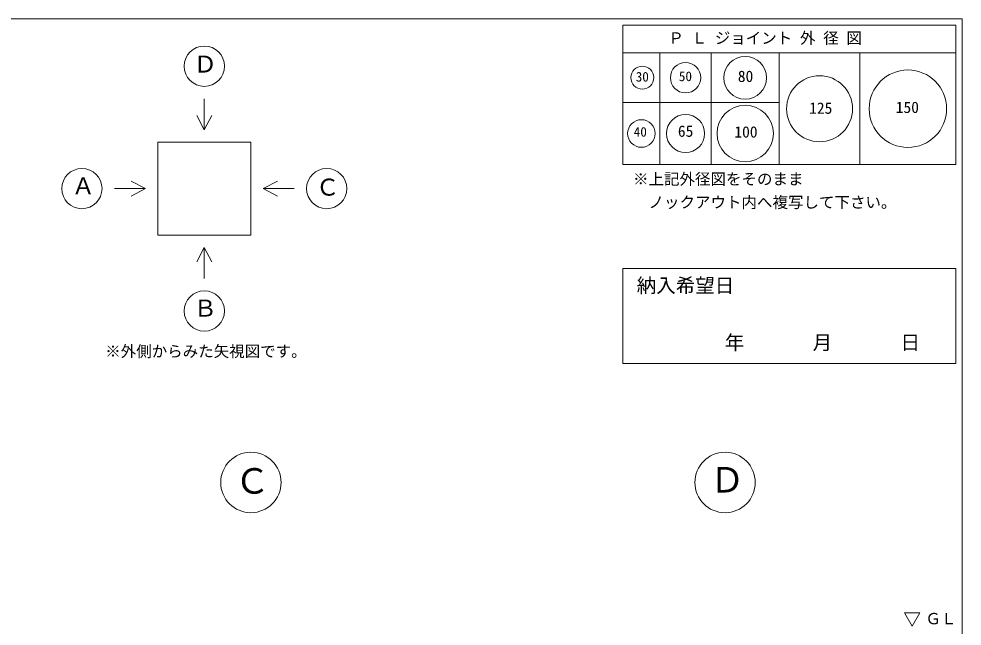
# Model space of a CAD drawing. Units: millimetres, scale not verified. Extents: x -4890 to 4890, y -2327 to 2327.
# Drawn here: x 1846 to 4890, y 368 to 2327 of the extents above; entities that cross this region are included whole.
import ezdxf
from ezdxf.enums import TextEntityAlignment as Align

# ---------------------------------------------------------------- set-up
doc = ezdxf.new("R2010")
doc.units = ezdxf.units.MM
doc.header["$LTSCALE"] = 10
for name, color, linetype, lineweight in [('0-2_waku', 7, 'Continuous', 18), ('0-3_gaikei', 7, 'Continuous', 18), ('0-8_hole', 7, 'Continuous', 18), ('0-E_文字１', 7, 'Continuous', 18)]:
    doc.layers.add(name, color=color, linetype=linetype, lineweight=lineweight)
doc.styles.add('ＭＳ ゴシック', font='')
doc.styles.get('ＭＳ ゴシック').set_extended_font_data('MS Gothic')

msp = doc.modelspace()

# ---------------------------------------------------------------- linework, layer by layer
at = {"layer": '0-2_waku'}
for p, q in [((4889.94, 2327.48), (4889.94, -1947.52)), ((3794.94, 2307.48), (3794.94, 1857.48)), ((3794.94, 2307.48), (4869.94, 2307.48)), ((3794.94, 2307.48), (4869.94, 2307.48)), ((3794.94, 2307.48), (4869.94, 2307.48)), ((3794.94, 2307.48), (3794.94, 1857.48)), ((3794.94, 2307.48), (4869.94, 2307.48)), ((3794.94, 2307.48), (4869.94, 2307.48)), ((3794.94, 2307.48), (4869.94, 2307.48)), ((4869.94, 2307.48), (4869.94, 1857.48)), ((4869.94, 2307.48), (4869.94, 1857.48)), ((3794.94, 2217.48), (4869.94, 2217.48)), ((3914.94, 2217.48), (3914.94, 1857.48)), ((4079.94, 2217.48), (4079.94, 1857.48)), ((4299.94, 2217.48), (4299.94, 1857.48)), ((4559.94, 2217.48), (4559.94, 1857.48)), ((3794.94, 2057.48), (4299.94, 2057.48)), ((3794.94, 1857.48), (4869.94, 1857.48)), ((3794.94, 1857.48), (4869.94, 1857.48))]:
    msp.add_line(p, q, dxfattribs=at)
msp.add_lwpolyline([(-1230.06, 2327.48), (4889.94, 2327.48), (4889.94, -1947.52)], dxfattribs=at)
at = {"layer": '0-3_gaikei'}
for p, q in [((2444.55, 2069.7), (2444.55, 1969.7)), ((2444.55, 1969.7), (2420.43, 2016.08)), ((2444.55, 1969.7), (2468.68, 2016.08)), ((2294.55, 1929.7), (2594.55, 1929.7)), ((2294.55, 1929.7), (2294.55, 1629.7)), ((2594.55, 1929.7), (2594.55, 1629.7)), ((2254.55, 1779.7), (2208.18, 1803.83)), ((2634.55, 1779.7), (2680.93, 1803.83)), ((2154.55, 1779.7), (2254.55, 1779.7)), ((2254.55, 1779.7), (2208.18, 1755.57)), ((2294.55, 1629.7), (2594.55, 1629.7)), ((2444.55, 1589.7), (2420.43, 1543.32)), ((2444.55, 1589.7), (2468.68, 1543.32)), ((2444.55, 1489.7), (2444.55, 1589.7))]:
    msp.add_line(p, q, dxfattribs=at)
msp.add_lwpolyline([(2734.55, 1779.7), (2634.55, 1779.7), (2680.93, 1755.57)], dxfattribs=at)
for centre, radius in [((2444.55, 2174.7), 65), ((2049.55, 1779.7), 65), ((2839.55, 1779.7), 65), ((2444.55, 1384.7), 65), ((2594.94, 831.23), 97.5), ((4124.94, 831.23), 97.5)]:
    msp.add_circle(centre, radius, dxfattribs=at)
at = {"layer": '0-8_hole', "lineweight": 5}
msp.add_lwpolyline([(3794.94, 1522.19), (3794.94, 1215.48), (4869.94, 1215.48), (4869.94, 1522.19)], close=True, dxfattribs=at)
msp.add_lwpolyline([(3794.94, 1522.19), (3794.94, 1215.48), (4869.94, 1215.48), (4869.94, 1522.19)], close=True, dxfattribs=at)
at = {"layer": '0-8_hole'}
for centre, radius in [((4189.94, 2137.48), 69), ((3857.98, 2137.8), 37), ((3997.44, 2137.48), 49), ((4714.94, 2037.48), 125), ((4429.94, 2037.48), 106.5), ((4189.94, 1957.48), 91), ((3997.44, 1957.48), 61.5), ((3854.94, 1957.48), 44.5)]:
    msp.add_circle(centre, radius, dxfattribs=at)
at = {"layer": '0-E_文字１'}
for p, q in [((4728.68, 368.03), (4703.48, 410.97)), ((4703.48, 410.97), (4753.88, 410.97)), ((4728.68, 368.03), (4753.88, 410.97))]:
    msp.add_line(p, q, dxfattribs=at)

# ---------------------------------------------------------------- texts
at = {"layer": '0-8_hole', "style": 'ＭＳ ゴシック'}
for s, height, p in [('30', 31.16, (3836.65, 2115.7)), ('50', 31.16, (3975.85, 2117.14)), ('80', 36.66, (4166.12, 2112.8)), ('125', 36.66, (4396.22, 2010.06)), ('150', 36.66, (4675.76, 2012.71)), ('65', 36.66, (3972.66, 1935.76)), ('100', 36.66, (4155, 1933.3)), ('40', 31.16, (3830.22, 1937.89)), ('納入希望日', 46.19, (3839.68, 1430.2))]:
    msp.add_text(s, height=height, dxfattribs=at).set_placement(p, align=Align.BOTTOM_LEFT)
at = {"layer": '0-E_文字１', "style": 'ＭＳ ゴシック'}
for s, height, p in [('Ｐ Ｌ ジョイント 外 径 図', 36.66, (3941.87, 2236.3)), ('Ｄ', 54.99, (2410, 2137.56)), ('※上記外径図をそのまま', 36.66, (3827.9, 1781.28)), ('Ａ', 54.99, (2016.47, 1744.57)), ('Ｃ', 54.99, (2804.91, 1740.41)), ('\u3000ノックアウト内へ複写して下さい。', 36.66, (3827.9, 1706.28)), ('Ｂ', 54.99, (2409.97, 1349.9)), ('\u3000\u3000\u3000年 \u3000\u3000\u3000月 \u3000\u3000\u3000日     ', 46.19, (3935.15, 1245.97)), ('※外側からみた矢視図です。', 36.66, (2124.76, 1225.33)), ('Ｃ', 82.48, (2542.75, 770.24)), ('Ｄ', 82.48, (4075.55, 773.96)), ('ＧＬ', 36.66, (4771.48, 362.49))]:
    msp.add_text(s, height=height, dxfattribs=at).set_placement(p, align=Align.BOTTOM_LEFT)

doc.saveas('drawing.dxf')
